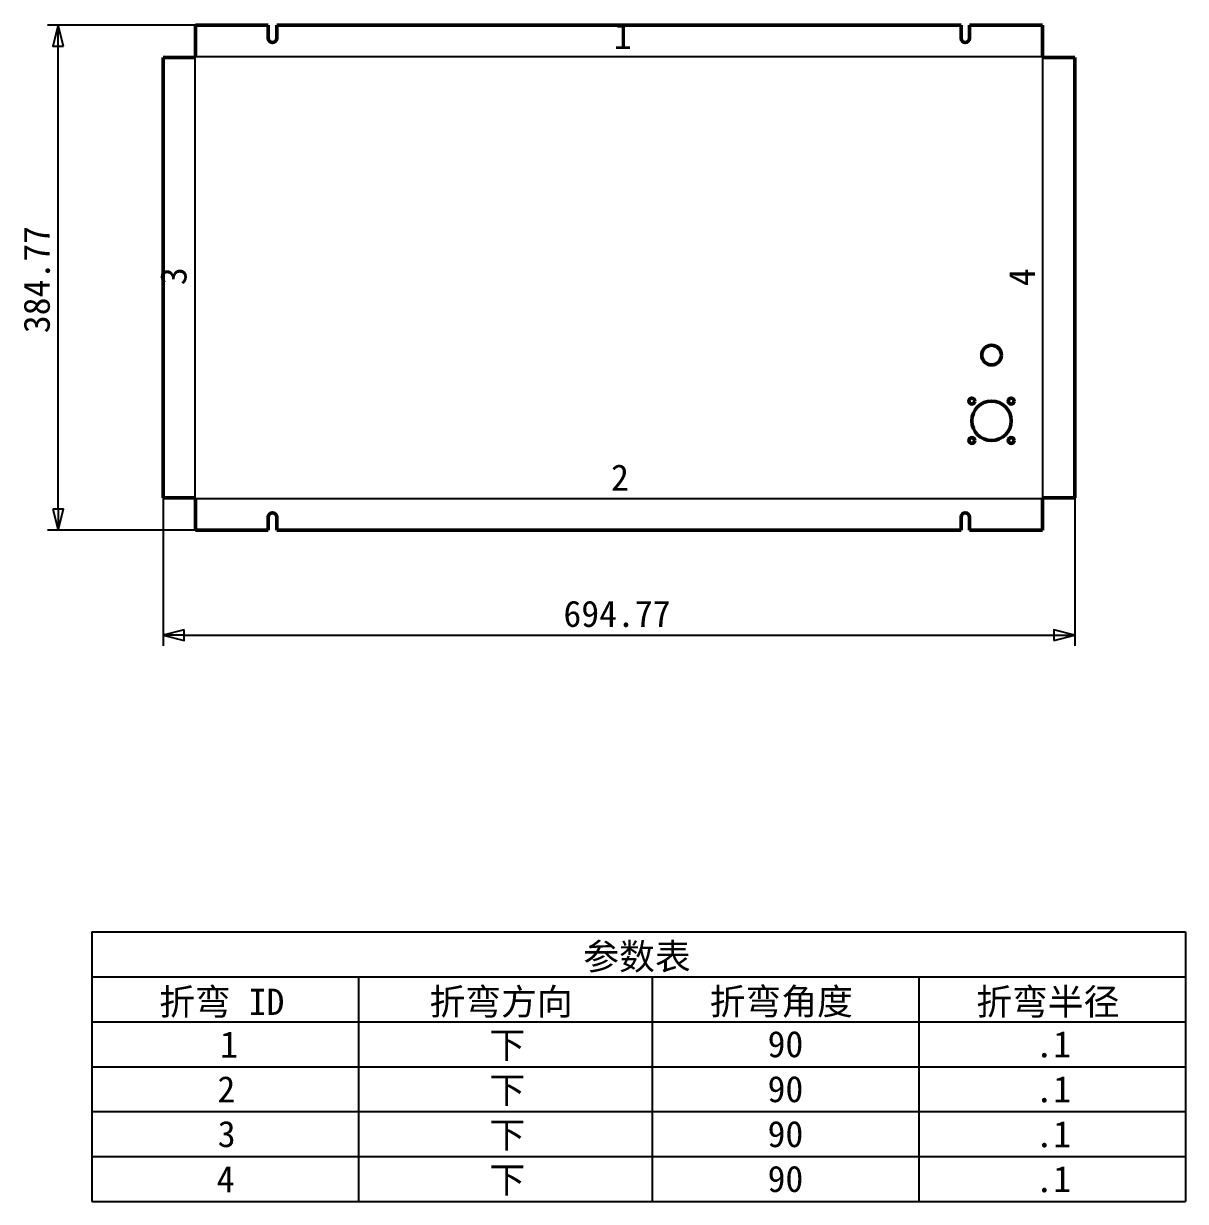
# Model space of a CAD drawing. Header units: millimetres. Extents: x 80 to 270005, y -82869 to 2812.
# Drawn here: x 2552 to 3437, y 255 to 1153 of the extents above; entities that cross this region are included whole.
import ezdxf

# ---------------------------------------------------------------- set-up
doc = ezdxf.new("R2010")
doc.units = ezdxf.units.MM
doc.header["$LTSCALE"] = 8
doc.layers.add('中心线 (ISO)', color=1, linetype='Continuous', lineweight=25, true_color=0xff0000)
doc.layers.add('尺寸 (ISO)', color=5, linetype='Continuous', lineweight=25, true_color=0x0000ff)
doc.layers.add('可见 (ISO)', color=7, linetype='Continuous', lineweight=50)
doc.layers.add('符号 (ISO)', color=7, linetype='Continuous', lineweight=25)
doc.styles.add('注释文本 (ISO)', font='simfang.ttf')
doc.dimstyles.new('默认 (GB)', dxfattribs={"dimscale": 8, "dimtxt": 2.5, "dimasz": 2, "dimexe": 1, "dimexo": 0, "dimgap": 0.75, "dimtad": 1, "dimtoh": 1, "dimrnd": 1e-08, "dimdsep": 46, "dimtxsty": '注释文本 (ISO)', "dimblk": 'Filled-2', "dimcen": 0.09, "dimdle": 10, "dimclrd": 256, "dimclre": 256, "dimclrt": 256, "dimaunit": 1, "dimadec": 3, "dimazin": 2, "dimtfac": 0.52, "dimtmove": 0, "dimatfit": 3, "dimldrblk": 'Filled-1', "dimfxl": 0, "dimtolj": 1, "dimlwd": -1, "dimlwe": -1, "dimarcsym": 0})

# ---------------------------------------------------------------- blocks, each defined once
blk = doc.blocks.new('Filled-2')
at = {"color": 0}
for p, q in [((0, 0), (-1, 0.25)), ((-1, 0.25), (-1, -0.25)), ((-1, 0), (0, 0)), ((-1, -0.25), (0, 0))]:
    blk.add_line(p, q, dxfattribs=at)
at = {"color": 0, "flags": 128}
blk.add_lwpolyline([(-1, -0.25), (0, 0), (-1, 0.25), (-1, -0.25)], dxfattribs=at)
at = {"color": 0}
blk.add_solid([(-1, -0.25), (0, 0), (-1, 0.25), (-1, -0.25)], dxfattribs=at)
blk = doc.blocks.new('*D21')
at = {"layer": 'Defpoints', "color": 0, "transparency": 16777216}
for p in [(2658.33, 791.3), (3353.11, 791.3), (3353.11, 686.64)]:
    blk.add_point(p, dxfattribs=at)
at = {"layer": '尺寸 (ISO)', "transparency": 16777216}
for p, q in [((2658.33, 791.3), (2658.33, 678.64)), ((3353.11, 791.3), (3353.11, 678.64)), ((2674.33, 686.64), (3337.11, 686.64))]:
    blk.add_line(p, q, dxfattribs=at)
at = {"layer": '尺寸 (ISO)', "transparency": 16777216, "xscale": 16, "yscale": 16, "zscale": 16, "rotation": 180}
blk.add_blockref('Filled-2', (2658.33, 686.64), dxfattribs=at)
at = {"layer": '尺寸 (ISO)', "transparency": 16777216, "xscale": 16, "yscale": 16, "zscale": 16}
blk.add_blockref('Filled-2', (3353.11, 686.64), dxfattribs=at)
at = {"layer": '尺寸 (ISO)', "transparency": 16777216, "insert": (2963.46, 712.98), "char_height": 20, "attachment_point": 1, "style": '注释文本 (ISO)'}
blk.add_mtext('\\A1;694.77', dxfattribs=at)
blk = doc.blocks.new('Filled-1')
at = {"color": 0}
for p, q in [((0, 0), (-1, 0.125)), ((-1, 0.125), (-1, -0.125)), ((-1, 0), (0, 0)), ((-1, -0.125), (0, 0))]:
    blk.add_line(p, q, dxfattribs=at)
at = {"color": 0, "flags": 128}
blk.add_lwpolyline([(-1, -0.125), (0, 0), (-1, 0.125), (-1, -0.125)], dxfattribs=at)
at = {"color": 0}
blk.add_solid([(-1, -0.125), (0, 0), (-1, 0.125), (-1, -0.125)], dxfattribs=at)
blk = doc.blocks.new('*D22')
at = {"layer": 'Defpoints', "color": 0, "transparency": 16777216}
for p in [(2578.33, 1151.41), (2682.99, 1151.41), (2682.99, 766.64)]:
    blk.add_point(p, dxfattribs=at)
at = {"layer": '尺寸 (ISO)', "transparency": 16777216}
for p, q in [((2682.99, 1151.41), (2570.33, 1151.41)), ((2578.33, 782.64), (2578.33, 1135.41)), ((2682.99, 766.64), (2570.33, 766.64))]:
    blk.add_line(p, q, dxfattribs=at)
at = {"layer": '尺寸 (ISO)', "transparency": 16777216, "xscale": 16, "yscale": 16, "zscale": 16}
for p, rotation in [((2578.33, 1151.41), 90), ((2578.33, 766.64), 270)]:
    blk.add_blockref('Filled-2', p, dxfattribs=dict(at, rotation=rotation))
at = {"layer": '尺寸 (ISO)', "transparency": 16777216, "insert": (2551.99, 916.77), "char_height": 20, "attachment_point": 1, "rotation": 90, "style": '注释文本 (ISO)'}
blk.add_mtext('\\A1;384.77', dxfattribs=at)
blk = doc.blocks.new('表格4')
at = {"layer": '符号 (ISO)'}
for p, q in [((325.51, 57.58), (429.69, 57.58)), ((325.51, 57.58), (325.51, 53.3)), ((429.69, 57.58), (429.69, 53.3)), ((325.51, 53.3), (429.69, 53.3)), ((325.51, 53.3), (325.51, 49.02)), ((350.91, 53.3), (350.91, 49.02)), ((378.89, 53.3), (378.89, 49.02)), ((404.29, 53.3), (404.29, 49.02)), ((429.69, 53.3), (429.69, 49.02)), ((325.51, 49.02), (429.69, 49.02)), ((325.51, 49.02), (325.51, 31.91)), ((350.91, 49.02), (350.91, 31.91)), ((378.89, 49.02), (378.89, 31.91)), ((404.29, 49.02), (404.29, 31.91)), ((429.69, 49.02), (429.69, 31.91)), ((325.51, 44.74), (429.69, 44.74)), ((325.51, 40.46), (429.69, 40.46)), ((325.51, 36.18), (429.69, 36.18)), ((325.51, 31.91), (429.69, 31.91))]:
    blk.add_line(p, q, dxfattribs=at)
at = {"layer": '符号 (ISO)', "char_height": 2.5, "attachment_point": 7, "style": '注释文本 (ISO)'}
for s, insert in [('参数表', (372.32, 53.7)), ('折弯 ID', (331.92, 49.4)), ('折弯方向', (357.67, 49.4)), ('折弯角度', (384.36, 49.4)), ('折弯半径', (409.76, 49.4)), ('1', (337.72, 45.61)), ('下', (363.38, 45.29)), ('90', (389.88, 45.6)), ('.1', (415.39, 45.59)), ('2', (337.47, 41.34)), ('下', (363.38, 41.01)), ('90', (389.88, 41.32)), ('.1', (415.39, 41.31)), ('3', (337.5, 37.04)), ('下', (363.38, 36.73)), ('90', (389.88, 37.04)), ('.1', (415.39, 37.03)), ('4', (337.4, 32.78)), ('下', (363.38, 32.45)), ('90', (389.88, 32.77)), ('.1', (415.39, 32.75))]:
    blk.add_mtext(s, dxfattribs=dict(at, insert=insert))
blk = doc.blocks.new('2dTransSymbol13')
at = {"layer": '符号 (ISO)', "insert": (375.23, 141.65), "char_height": 2.5, "attachment_point": 7, "style": '注释文本 (ISO)'}
blk.add_mtext('1', dxfattribs=at)
blk = doc.blocks.new('2dTransSymbol14')
at = {"layer": '符号 (ISO)', "insert": (374.97, 99.6), "char_height": 2.5, "attachment_point": 7, "style": '注释文本 (ISO)'}
blk.add_mtext('2', dxfattribs=at)
blk = doc.blocks.new('2dTransSymbol15')
at = {"layer": '符号 (ISO)', "insert": (334.57, 119.17), "char_height": 2.5, "attachment_point": 7, "rotation": 90, "style": '注释文本 (ISO)'}
blk.add_mtext('3', dxfattribs=at)
blk = doc.blocks.new('2dTransSymbol16')
at = {"layer": '符号 (ISO)', "insert": (415.36, 119.07), "char_height": 2.5, "attachment_point": 7, "rotation": 90, "style": '注释文本 (ISO)'}
blk.add_mtext('4', dxfattribs=at)

msp = doc.modelspace()

# ---------------------------------------------------------------- linework, layer by layer
at = {"layer": '中心线 (ISO)'}
for p, q in [((2682.52567, 1126.75535), (2682.52567, 791.29677)), ((3328.44819, 1127.21929), (2682.98961, 1127.21929)), ((3328.91213, 791.29677), (3328.91213, 1126.75535)), ((2682.98961, 790.83283), (3328.44819, 790.83283))]:
    msp.add_line(p, q, dxfattribs=at)
at = {"layer": '可见 (ISO)'}
for p, q in [((2682.98961, 1126.75535), (2682.98961, 1151.41252)), ((2682.98961, 1151.41252), (2738.4689, 1151.41252)), ((2738.4689, 1141.41252), (2738.4689, 1151.41252)), ((2744.9689, 1151.41252), (2744.9689, 1141.41252)), ((2744.9689, 1151.41252), (3266.4689, 1151.41252)), ((3266.4689, 1141.41252), (3266.4689, 1151.41252)), ((3272.9689, 1151.41252), (3272.9689, 1141.41252)), ((3272.9689, 1151.41252), (3328.44819, 1151.41252)), ((3328.44819, 1151.41252), (3328.44819, 1126.75535)), ((2658.33244, 1126.75535), (2682.98961, 1126.75535)), ((2658.33244, 791.29677), (2658.33244, 1126.75535)), ((3353.10536, 1126.75535), (3328.44819, 1126.75535)), ((3353.10536, 1126.75535), (3353.10536, 791.29677)), ((2658.33244, 791.29677), (2682.98961, 791.29677)), ((2682.98961, 766.6396), (2682.98961, 791.29677)), ((3328.44819, 766.6396), (3328.44819, 791.29677)), ((3353.10536, 791.29677), (3328.44819, 791.29677)), ((2738.4689, 766.6396), (2738.4689, 776.6396)), ((2744.9689, 776.6396), (2744.9689, 766.6396)), ((3266.4689, 766.6396), (3266.4689, 776.6396)), ((3272.9689, 776.6396), (3272.9689, 766.6396)), ((2738.4689, 766.6396), (2682.98961, 766.6396)), ((3266.4689, 766.6396), (2744.9689, 766.6396)), ((3328.44819, 766.6396), (3272.9689, 766.6396))]:
    msp.add_line(p, q, dxfattribs=at)
for centre, radius in [((3289.7189, 900.02606), 7.5), ((3274.7189, 865.02606), 2.25), ((3289.7189, 850.02606), 15), ((3304.7189, 865.02606), 2.25), ((3274.7189, 835.02606), 2.25), ((3304.7189, 835.02606), 2.25)]:
    msp.add_circle(centre, radius, dxfattribs=at)
for centre, start, end in [((2741.7189, 1141.41252), 180, 0), ((3269.7189, 1141.41252), 180, 0), ((2741.7189, 776.6396), 0, 180), ((3269.7189, 776.6396), 0, 180)]:
    msp.add_arc(centre, 3.25, start, end, dxfattribs=at)

# ---------------------------------------------------------------- block references
at = {"xscale": 8, "yscale": 8, "zscale": 8}
msp.add_blockref('表格4', (0, 0), dxfattribs=at)
at = {"layer": '符号 (ISO)', "xscale": 8, "yscale": 8, "zscale": 8}
for name in ['2dTransSymbol13', '2dTransSymbol15', '2dTransSymbol16', '2dTransSymbol14']:
    msp.add_blockref(name, (0, 0), dxfattribs=at)

# ---------------------------------------------------------------- dimensions: what is measured, and where the dimension line sits
at = {"layer": '尺寸 (ISO)'}
dim = msp.add_linear_dim(base=(2578.33244, 1151.41252), p1=(2682.98961, 766.6396), p2=(2682.98961, 1151.41252), angle=90, dimstyle='默认 (GB)', override={"dimtoh": 0, "dimdec": 2, "dimtp": 0, "dimtm": 0, "dimtdec": 2, "dimtofl": 0, "dimatfit": 1}, dxfattribs=at)
dim.commit()
dim.dimension.update_dxf_attribs({"geometry": '*D22', "text_midpoint": (2578.33244, 958.94606), "dimtype": 160})
dim = msp.add_linear_dim(base=(3353.10536, 686.6396), p1=(2658.33244, 791.29677), p2=(3353.10536, 791.29677), dimstyle='默认 (GB)', override={"dimtoh": 0, "dimdec": 2, "dimtp": 0, "dimtm": 0, "dimtdec": 2, "dimtofl": 0, "dimatfit": 1}, dxfattribs=at)
dim.commit()
dim.dimension.update_dxf_attribs({"geometry": '*D21', "text_midpoint": (3005.7989, 686.6396), "dimtype": 160})

doc.saveas('drawing.dxf')
